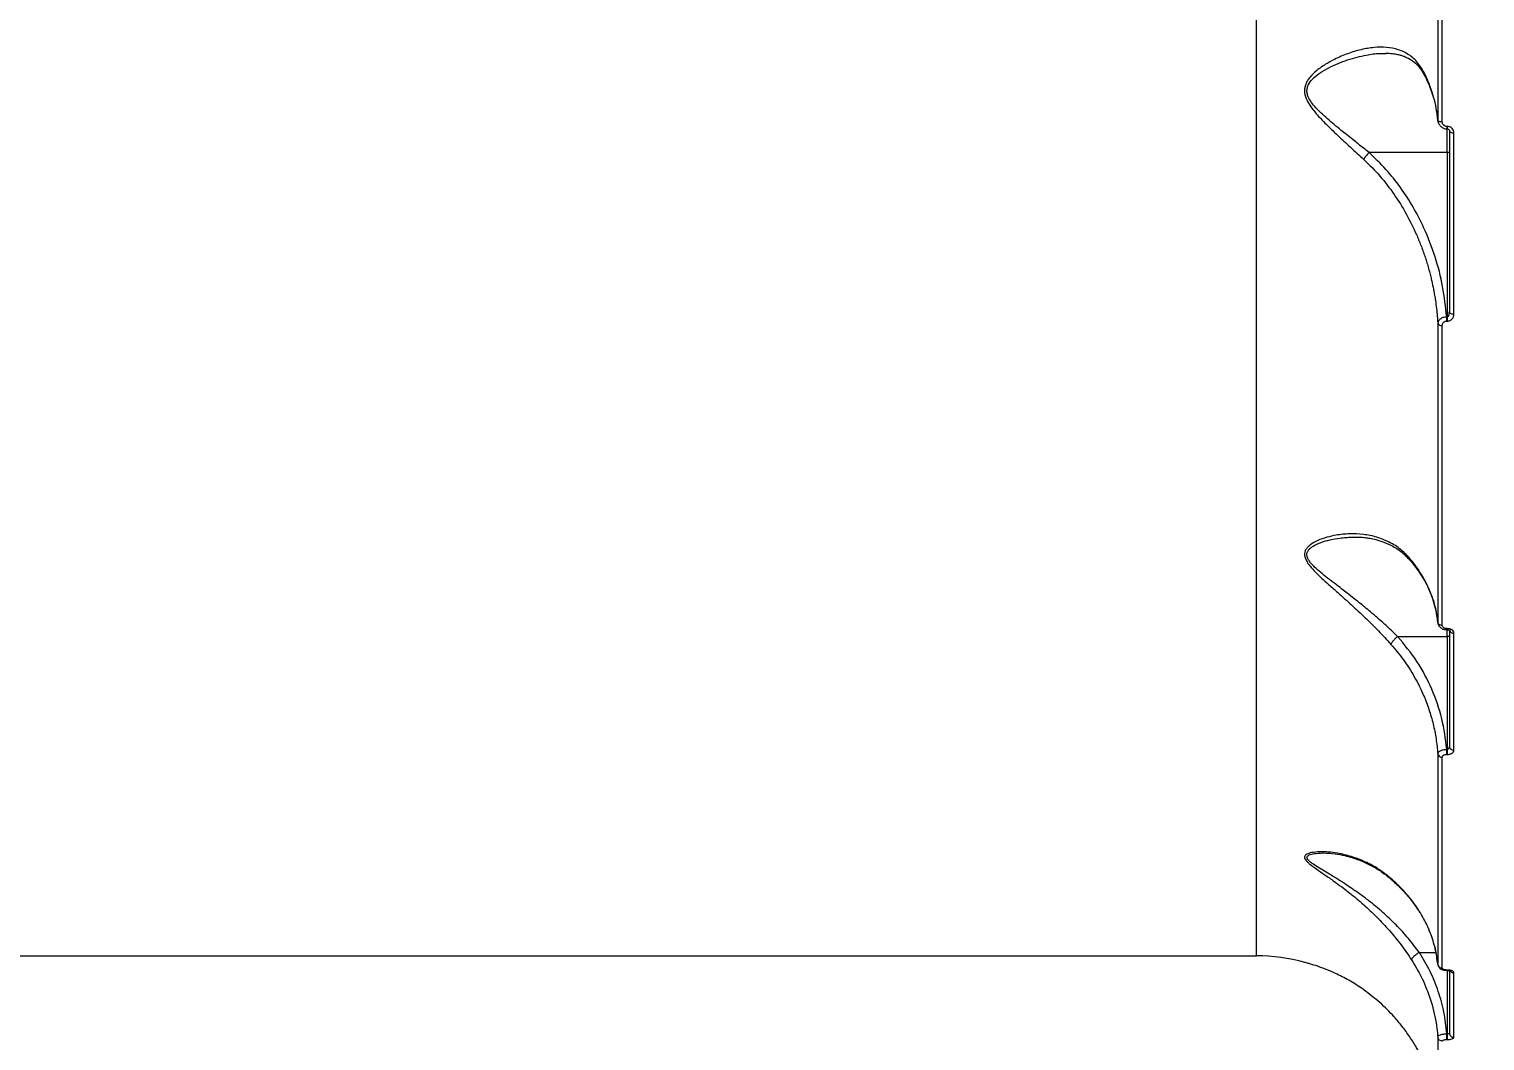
# Model space of a CAD drawing. Header units: millimetres. Extents: x -5609 to 5139, y -3980 to 3221.
# Drawn here: x 959 to 1279.1, y -173.7 to 48.8 of the extents above; entities that cross this region are included whole.
import ezdxf

# ---------------------------------------------------------------- set-up
doc = ezdxf.new("R2010")
doc.units = ezdxf.units.MM
for name, color, linetype in [('DIKOM_ОБЪЕКТ', 7, 'Continuous'), ('DIKOM_РАЗМЕР_ЗОНА', 7, 'Continuous'), ('DIKOM_РАЗМЕР_ОБЪЕКТА', 7, 'Continuous')]:
    doc.layers.add(name, color=color, linetype=linetype)
doc.styles.add('style1', font='arial.ttf', dxfattribs={"width": 0.8})
doc.dimstyles.new('1-50', dxfattribs={"dimtxt": 300, "dimasz": 200, "dimexe": 100, "dimexo": 0, "dimgap": 100, "dimtad": 1, "dimtxsty": 'style1', "dimcen": 200, "dimclrd": 7, "dimclre": 7, "dimclrt": 7, "dimadec": 1, "dimazin": 2, "dimtfac": 1, "dimtmove": 0, "dimatfit": 2, "dimfxl": 0, "dimlwd": 25, "dimlwe": 18, "dimarcsym": 0})

# ---------------------------------------------------------------- blocks, each defined once
blk = doc.blocks.new('A$Cc336a1e3')
at = {"color": 8, "linetype": 'Continuous', "lineweight": 15}
for p, q in [((4049.05, 1117.9), (4049.05, 1438.06)), ((4089.03, 1301.32), (4088.94, 1301.71)), ((4090.97, 1299.77), (4090.97, 1300.3)), ((4091, 1300.3), (4091, 1299.77)), ((4091, 1294.55), (4091, 1299.79)), ((4089.03, 1190.93), (4088.94, 1191.24)), ((4091, 1188.13), (4091, 1189.6)), ((4084.89, 1118.67), (4088.47, 1118.67)), ((4090.92, 1114.71), (4090.92, 1114.79)), ((4091, 1114.79), (4091, 1114.71)), ((4091, 1114.71), (4091, 1100.79))]:
    blk.add_line(p, q, dxfattribs=at)
at = {"color": 7, "linetype": 'Continuous', "lineweight": 15}
for p, q in [((4088.94, 1365.89), (4088.94, 1301.71)), ((4089.94, 1301.27), (4089.94, 1365.59)), ((4077.44, 1316.35), (4077.62, 1316.35)), ((4090.97, 1300.3), (4091, 1300.3)), ((4090.97, 1299.77), (4091, 1299.77)), ((4092.5, 1259.02), (4092.5, 1298.88)), ((4091, 1294.55), (4073.84, 1294.55)), ((4091, 1294.55), (4091, 1258.4)), ((4090.9, 1258.4), (4091, 1258.4)), ((4090.9, 1257.5), (4090.9, 1258.4)), ((4088.94, 1257.07), (4088.94, 1191.24)), ((4089.94, 1190.55), (4089.94, 1256.53)), ((4090.9, 1257.5), (4091, 1257.5)), ((4080.11, 1188.13), (4091, 1188.13)), ((4090.93, 1189.61), (4091.02, 1189.61)), ((4090.95, 1189.87), (4091, 1189.87)), ((4091, 1188.13), (4091, 1163.33)), ((4092.5, 1163.14), (4092.5, 1188.86)), ((4088.94, 1162.34), (4088.94, 1116.05)), ((4090.92, 1163.33), (4091, 1163.33)), ((4090.92, 1162.2), (4091, 1162.2)), ((4089.94, 1115.2), (4089.94, 1161.59)), ((4063.62, 1140.53), (4063.79, 1140.52)), ((3678.95, 1117.9), (4049.05, 1117.9)), ((4088.26, 1119.88), (4089, 1115.67)), ((4091, 1114.79), (4090.92, 1114.79)), ((4090.92, 1114.71), (4091, 1114.71)), ((4092.5, 1099.96), (4092.5, 1114.17)), ((4088.94, 1100.09), (4088.94, 1082.7)), ((4090.95, 1100.79), (4091, 1100.79)), ((4091, 1099.51), (4090.95, 1099.51))]:
    blk.add_line(p, q, dxfattribs=at)
at = {"color": 7, "linetype": 'Continuous', "lineweight": 15, "flags": 128}
for points in [[(4089.94, 1301.27), (4089.75, 1301.28), (4089.57, 1301.3), (4089.41, 1301.34), (4089.26, 1301.4), (4089.13, 1301.46), (4089.04, 1301.54), (4088.97, 1301.62), (4088.94, 1301.71)], [(4091.5, 1299.36), (4091.52, 1299.27), (4091.58, 1299.18), (4091.67, 1299.09), (4091.79, 1299.02), (4091.94, 1298.96), (4092.12, 1298.92), (4092.3, 1298.89), (4092.5, 1298.88)], [(4091.5, 1259.59), (4091.52, 1259.48), (4091.58, 1259.37), (4091.67, 1259.27), (4091.79, 1259.19), (4091.94, 1259.11), (4092.12, 1259.06), (4092.3, 1259.03), (4092.5, 1259.02)]]:
    blk.add_lwpolyline(points, dxfattribs=at)
at = {"color": 7, "linetype": 'Continuous', "lineweight": 15}
for centre, radius, start, end in [((4089.79, 1257.45), 0.928, 204.1043, 279.2898), ((4089.86, 1162.53), 0.937, 191.512, 274.8524), ((4049.05, 1077.9), 40, 74.5981, 90), ((4089.9, 1116.17), 0.968, 187.0369, 272.1523)]:
    blk.add_arc(centre, radius, start, end, dxfattribs=at)
at = {"color": 8, "linetype": 'Continuous', "lineweight": 15}
for centre, radius, start, end in [((4092.4, 1189.8), 0.945, 200.5771, 275.9912), ((4092.48, 1115.18), 1.01, 210.9745, 271.0288)]:
    blk.add_arc(centre, radius, start, end, dxfattribs=at)
at = {"color": 7, "linetype": 'Continuous', "lineweight": 15}
for points, knots in [([(4086.18, 1311.71), (4085.68, 1312.6), (4084.67, 1314.39), (4082.63, 1316.16), (4080.3, 1317.27), (4077.71, 1317.76), (4074.96, 1317.73), (4072.09, 1317.24), (4069.16, 1316.36), (4066.52, 1315.24), (4064.23, 1313.98), (4062.36, 1312.69), (4061.03, 1311.44), (4060.27, 1310.37), (4059.87, 1309.58), (4059.65, 1308.73), (4059.62, 1307.51), (4060.03, 1306.28), (4060.68, 1305.13), (4061.55, 1303.87), (4062.95, 1302.25), (4064.85, 1300.32), (4067.12, 1298.14), (4069.75, 1295.71), (4071.69, 1293.93), (4072.66, 1293.05)], [0, 0, 0, 0, 0.061639, 0.123321, 0.185035, 0.246457, 0.308237, 0.370219, 0.432007, 0.494297, 0.536571, 0.580573, 0.62061, 0.637616, 0.653076, 0.669365, 0.685772, 0.718209, 0.73354, 0.750415, 0.792136, 0.834234, 0.876309, 0.938268, 1, 1, 1, 1]), ([(4077.47, 1316.4), (4077.98, 1316.39), (4078.89, 1316.36), (4080.01, 1316.18), (4080.85, 1315.96), (4081.65, 1315.69), (4082.6, 1315.26), (4083.79, 1314.47), (4085.1, 1313.2), (4085.85, 1311.85), (4086.23, 1311.13)], [0, 0, 0, 0, 0.13573, 0.242867, 0.322304, 0.387607, 0.487896, 0.62631, 0.80416, 1, 1, 1, 1]), ([(4088.94, 1301.71), (4088.85, 1302.55), (4088.65, 1304.25), (4088.06, 1306.77), (4087.27, 1309.27), (4086.55, 1310.89), (4086.18, 1311.71)], [0, 0, 0, 0, 0.248305, 0.498459, 0.749205, 1, 1, 1, 1]), ([(4086.21, 1311.24), (4086.94, 1309.57), (4088.34, 1306.36), (4088.75, 1302.98), (4088.96, 1301.35)], [0, 0, 0, 0, 0.518312, 1, 1, 1, 1]), ([(4088.99, 1301.35), (4089.06, 1301.12), (4089.21, 1300.68), (4089.71, 1300.17), (4090.32, 1299.83), (4090.76, 1299.79), (4090.97, 1299.77)], [0, 0, 0, 0, 0.266294, 0.523473, 0.769563, 1, 1, 1, 1]), ([(4090.97, 1300.3), (4090.9, 1300.3), (4090.76, 1300.31), (4090.56, 1300.37), (4090.38, 1300.47), (4090.18, 1300.63), (4089.98, 1300.9), (4089.95, 1301.15), (4089.94, 1301.27)], [0, 0, 0, 0, 0.124624, 0.250209, 0.374505, 0.500464, 0.749786, 1, 1, 1, 1]), ([(4092.5, 1298.88), (4092.48, 1299.06), (4092.44, 1299.42), (4092.16, 1299.81), (4091.86, 1300.05), (4091.6, 1300.19), (4091.31, 1300.28), (4091.1, 1300.29), (4091, 1300.3)], [0, 0, 0, 0, 0.249963, 0.499189, 0.625257, 0.749476, 0.875093, 1, 1, 1, 1]), ([(4091, 1299.77), (4091.07, 1299.77), (4091.21, 1299.75), (4091.4, 1299.63), (4091.54, 1299.43), (4091.56, 1299.27), (4091.57, 1299.18)], [0, 0, 0, 0, 0.234696, 0.469712, 0.725396, 1, 1, 1, 1]), ([(4091.5, 1299.36), (4091.5, 1292.56), (4091.5, 1278.96), (4091.5, 1266.05), (4091.5, 1259.59)], [0, 0, 0, 0, 0.500001, 1, 1, 1, 1]), ([(4073.84, 1294.55), (4073.72, 1294.43), (4073.48, 1294.18), (4073.15, 1293.78), (4072.86, 1293.39), (4072.72, 1293.16), (4072.66, 1293.05)], [0, 0, 0, 0, 0.245781, 0.50002, 0.754254, 1, 1, 1, 1]), ([(4073.84, 1294.55), (4073.84, 1294.55), (4073.84, 1294.55), (4073.84, 1294.55), (4073.84, 1294.55)], [0, 0, 0, 0, 0.455332, 1, 1, 1, 1]), ([(4090.9, 1258.4), (4090.66, 1260.63), (4090.18, 1265.1), (4088.46, 1271.66), (4086.23, 1277.48), (4083.62, 1282.56), (4080.82, 1286.88), (4077.61, 1290.94), (4075.1, 1293.34), (4073.84, 1294.55)], [0, 0, 0, 0, 0.166477, 0.332315, 0.499127, 0.624996, 0.749823, 0.87439, 1, 1, 1, 1]), ([(4091.5, 1294.71), (4091.49, 1294.69), (4091.48, 1294.65), (4091.36, 1294.6), (4091.2, 1294.56), (4091.07, 1294.55), (4091, 1294.55)], [0, 0, 0, 0, 0.250124, 0.500211, 0.749906, 1, 1, 1, 1]), ([(4072.66, 1293.05), (4073.88, 1291.85), (4076.31, 1289.45), (4079.39, 1285.4), (4082.08, 1281.09), (4083.76, 1277.69), (4084.75, 1275.37), (4085.22, 1274.19), (4085.69, 1272.95), (4086.1, 1271.75), (4086.48, 1270.56), (4086.84, 1269.37), (4087.18, 1268.13), (4087.4, 1267.25), (4087.54, 1266.65), (4087.72, 1265.86), (4087.93, 1264.88), (4088.12, 1263.84), (4088.24, 1263.19), (4088.33, 1262.61), (4088.48, 1261.64), (4088.66, 1260.3), (4088.83, 1258.64), (4088.91, 1257.57), (4088.94, 1257.07)], [0, 0, 0, 0, 0.125029, 0.249268, 0.374004, 0.499921, 0.529832, 0.561444, 0.594766, 0.628576, 0.656189, 0.687219, 0.721671, 0.75181, 0.755283, 0.767391, 0.812288, 0.830252, 0.846629, 0.861418, 0.874617, 0.92025, 0.96205, 1, 1, 1, 1]), ([(4090.9, 1258.4), (4090.76, 1258.39), (4090.48, 1258.36), (4090.08, 1258.26), (4089.73, 1258.12), (4089.36, 1257.88), (4089.03, 1257.53), (4088.97, 1257.22), (4088.94, 1257.07)], [0, 0, 0, 0, 0.135635, 0.268339, 0.39894, 0.52584, 0.767692, 1, 1, 1, 1]), ([(4091, 1258.4), (4091.02, 1258.4), (4091.07, 1258.4), (4091.18, 1258.46), (4091.31, 1258.63), (4091.47, 1259.01), (4091.49, 1259.36), (4091.5, 1259.59)], [0, 0, 0, 0, 0.051562, 0.108547, 0.250746, 0.500484, 1, 1, 1, 1]), ([(4091, 1257.5), (4091.11, 1257.5), (4091.33, 1257.52), (4091.64, 1257.63), (4091.91, 1257.79), (4092.2, 1258.06), (4092.45, 1258.48), (4092.48, 1258.84), (4092.5, 1259.02)], [0, 0, 0, 0, 0.126102, 0.2506, 0.373389, 0.501519, 0.750989, 1, 1, 1, 1]), ([(4091, 1258.4), (4091, 1258.32), (4091, 1258.17), (4091, 1257.93), (4091, 1257.7), (4091, 1257.56), (4091, 1257.5)], [0, 0, 0, 0, 0.246496, 0.499998, 0.75348, 1, 1, 1, 1]), ([(4089.94, 1256.53), (4089.95, 1256.64), (4089.97, 1256.87), (4090.13, 1257.14), (4090.32, 1257.31), (4090.49, 1257.41), (4090.69, 1257.48), (4090.83, 1257.49), (4090.9, 1257.5)], [0, 0, 0, 0, 0.248796, 0.498303, 0.62645, 0.749259, 0.875385, 1, 1, 1, 1]), ([(4083.18, 1204.87), (4082.43, 1205.68), (4080.93, 1207.32), (4078.31, 1208.96), (4075.52, 1210.06), (4072.59, 1210.65), (4069.58, 1210.78), (4066.88, 1210.51), (4064.51, 1209.98), (4062.58, 1209.3), (4061.18, 1208.54), (4060.37, 1207.85), (4059.94, 1207.31), (4059.67, 1206.7), (4059.59, 1205.78), (4059.99, 1204.79), (4060.65, 1203.84), (4061.54, 1202.77), (4062.98, 1201.35), (4064.93, 1199.59), (4067.27, 1197.51), (4069.97, 1195.1), (4072.97, 1192.28), (4075.9, 1189.38), (4077.72, 1187.4), (4078.63, 1186.41)], [0, 0, 0, 0, 0.061596, 0.12311, 0.184721, 0.246759, 0.308515, 0.370709, 0.412988, 0.456994, 0.496965, 0.513878, 0.529199, 0.545483, 0.561961, 0.594426, 0.609744, 0.626661, 0.668402, 0.71054, 0.752612, 0.814578, 0.876385, 0.938485, 1, 1, 1, 1]), ([(4070.7, 1209.99), (4071.08, 1209.98), (4071.79, 1209.98), (4072.87, 1209.92), (4074.1, 1209.73), (4075.51, 1209.41), (4077.23, 1208.88), (4079.23, 1207.95), (4081.36, 1206.55), (4082.65, 1205.1), (4083.31, 1204.36)], [0, 0, 0, 0, 0.093328, 0.175703, 0.249368, 0.343893, 0.468845, 0.622497, 0.805976, 1, 1, 1, 1]), ([(4088.94, 1191.24), (4088.88, 1191.74), (4088.74, 1192.94), (4088.34, 1194.84), (4087.78, 1196.69), (4087.12, 1198.38), (4086.44, 1199.85), (4085.66, 1201.28), (4084.85, 1202.58), (4084.03, 1203.77), (4083.45, 1204.51), (4083.18, 1204.87)], [0, 0, 0, 0, 0.10579, 0.249499, 0.398111, 0.500859, 0.614749, 0.721603, 0.821435, 0.914228, 1, 1, 1, 1]), ([(4083.25, 1204.47), (4084.04, 1203.41), (4085.62, 1201.31), (4087.31, 1197.92), (4088.53, 1194.41), (4088.84, 1192), (4089, 1190.81)], [0, 0, 0, 0, 0.250188, 0.499564, 0.750813, 1, 1, 1, 1]), ([(4089.94, 1190.55), (4089.82, 1190.56), (4089.57, 1190.58), (4089.24, 1190.74), (4089.01, 1190.97), (4088.96, 1191.15), (4088.94, 1191.24)], [0, 0, 0, 0, 0.241072, 0.500003, 0.758934, 1, 1, 1, 1]), ([(4088.99, 1190.94), (4089.05, 1190.78), (4089.18, 1190.42), (4089.62, 1189.99), (4090.23, 1189.68), (4090.7, 1189.63), (4090.95, 1189.61)], [0, 0, 0, 0, 0.216136, 0.458258, 0.720769, 1, 1, 1, 1]), ([(4080.11, 1188.13), (4080, 1188.04), (4079.73, 1187.81), (4079.29, 1187.38), (4078.94, 1186.96), (4078.72, 1186.63), (4078.66, 1186.49), (4078.63, 1186.41)], [0, 0, 0, 0, 0.165813, 0.393373, 0.678376, 0.836938, 1, 1, 1, 1]), ([(4080.11, 1188.13), (4080.11, 1188.13), (4080.11, 1188.13), (4080.11, 1188.13), (4080.11, 1188.13), (4080.11, 1188.13)], [0, 0, 0, 0, 0.537939, 0.7896, 1, 1, 1, 1]), ([(4090.92, 1163.33), (4090.63, 1165.59), (4090.06, 1170.11), (4087.77, 1176.61), (4084.57, 1182.76), (4081.6, 1186.34), (4080.11, 1188.13)], [0, 0, 0, 0, 0.249778, 0.499781, 0.750116, 1, 1, 1, 1]), ([(4090.95, 1189.87), (4090.81, 1189.88), (4090.55, 1189.91), (4090.22, 1190.06), (4089.99, 1190.29), (4089.96, 1190.46), (4089.94, 1190.55)], [0, 0, 0, 0, 0.249591, 0.499402, 0.749502, 1, 1, 1, 1]), ([(4092.5, 1188.86), (4092.48, 1188.99), (4092.43, 1189.26), (4092.09, 1189.59), (4091.59, 1189.83), (4091.2, 1189.86), (4091, 1189.87)], [0, 0, 0, 0, 0.250012, 0.499809, 0.749432, 1, 1, 1, 1]), ([(4091, 1189.61), (4091.06, 1189.61), (4091.18, 1189.61), (4091.32, 1189.58), (4091.42, 1189.54), (4091.51, 1189.5), (4091.54, 1189.46), (4091.53, 1189.47), (4091.53, 1189.47)], [0, 0, 0, 0, 0.184137, 0.35369, 0.510583, 0.655671, 0.918521, 1, 1, 1, 1]), ([(4091.5, 1188.29), (4091.49, 1188.27), (4091.48, 1188.23), (4091.36, 1188.18), (4091.2, 1188.14), (4091.07, 1188.14), (4091, 1188.13)], [0, 0, 0, 0, 0.249946, 0.500087, 0.74993, 1, 1, 1, 1]), ([(4091.5, 1189.6), (4091.5, 1185.14), (4091.5, 1176.21), (4091.5, 1168.03), (4091.5, 1163.94)], [0, 0, 0, 0, 0.500003, 1, 1, 1, 1]), ([(4078.63, 1186.41), (4079.58, 1185.3), (4081.48, 1183.05), (4083.88, 1179.26), (4085.72, 1175.58), (4087.05, 1172.07), (4087.96, 1168.88), (4088.62, 1165.63), (4088.84, 1163.44), (4088.94, 1162.34)], [0, 0, 0, 0, 0.162668, 0.327225, 0.500005, 0.624581, 0.750027, 0.874633, 1, 1, 1, 1]), ([(4088.94, 1162.34), (4088.97, 1162.46), (4089.03, 1162.7), (4089.48, 1163.02), (4090.13, 1163.26), (4090.66, 1163.31), (4090.92, 1163.33)], [0, 0, 0, 0, 0.245903, 0.494575, 0.746279, 1, 1, 1, 1]), ([(4089.94, 1161.59), (4089.95, 1161.67), (4089.98, 1161.83), (4090.17, 1162), (4090.36, 1162.1), (4090.53, 1162.16), (4090.72, 1162.19), (4090.85, 1162.2), (4090.92, 1162.2)], [0, 0, 0, 0, 0.24977, 0.499032, 0.624615, 0.749217, 0.874501, 1, 1, 1, 1]), ([(4090.92, 1162.2), (4090.92, 1162.27), (4090.92, 1162.41), (4090.92, 1162.7), (4090.92, 1163.03), (4090.92, 1163.23), (4090.92, 1163.33)], [0, 0, 0, 0, 0.243605, 0.499968, 0.756349, 1, 1, 1, 1]), ([(4091, 1163.33), (4091.04, 1163.33), (4091.12, 1163.34), (4091.22, 1163.39), (4091.31, 1163.46), (4091.41, 1163.57), (4091.48, 1163.73), (4091.49, 1163.87), (4091.5, 1163.94)], [0, 0, 0, 0, 0.121916, 0.251132, 0.368761, 0.500937, 0.750279, 1, 1, 1, 1]), ([(4091, 1163.33), (4091, 1163.23), (4091, 1163.03), (4091, 1162.7), (4091, 1162.41), (4091, 1162.27), (4091, 1162.2)], [0, 0, 0, 0, 0.243651, 0.500032, 0.756395, 1, 1, 1, 1]), ([(4091, 1162.2), (4091.1, 1162.21), (4091.3, 1162.21), (4091.59, 1162.27), (4091.86, 1162.36), (4092.15, 1162.52), (4092.44, 1162.78), (4092.48, 1163.02), (4092.5, 1163.14)], [0, 0, 0, 0, 0.125387, 0.251051, 0.375639, 0.501333, 0.750517, 1, 1, 1, 1]), ([(4091.5, 1163.94), (4091.51, 1163.84), (4091.53, 1163.69), (4091.66, 1163.5), (4091.79, 1163.37), (4091.95, 1163.27), (4092.18, 1163.17), (4092.37, 1163.15), (4092.5, 1163.14)], [0, 0, 0, 0, 0.239423, 0.36833, 0.500018, 0.631617, 0.760582, 1, 1, 1, 1]), ([(4078.63, 1134.94), (4077.72, 1135.66), (4075.89, 1137.11), (4072.95, 1138.66), (4069.94, 1139.81), (4067.23, 1140.45), (4064.87, 1140.75), (4062.91, 1140.81), (4061.47, 1140.68), (4060.59, 1140.46), (4060.11, 1140.26), (4059.76, 1140), (4059.61, 1139.67), (4059.69, 1139.28), (4059.98, 1138.85), (4060.42, 1138.4), (4061.26, 1137.7), (4062.67, 1136.71), (4064.6, 1135.39), (4066.93, 1133.75), (4069.62, 1131.73), (4072.62, 1129.22), (4075.55, 1126.48), (4078.33, 1123.5), (4080.94, 1120.32), (4082.43, 1118.12), (4083.18, 1117.02)], [0, 0, 0, 0, 0.061744, 0.123996, 0.185949, 0.248282, 0.290634, 0.333018, 0.374914, 0.391843, 0.407171, 0.423465, 0.439721, 0.4561, 0.472421, 0.487707, 0.504586, 0.546284, 0.588343, 0.630391, 0.692255, 0.753916, 0.815877, 0.877264, 0.938821, 1, 1, 1, 1]), ([(4063.81, 1140.53), (4064.67, 1140.49), (4066.22, 1140.42), (4068.34, 1140), (4069.94, 1139.57), (4071.31, 1139.11), (4072.76, 1138.53), (4074.55, 1137.66), (4076.65, 1136.42), (4078.07, 1135.25), (4078.8, 1134.65)], [0, 0, 0, 0, 0.171749, 0.310635, 0.415577, 0.489803, 0.577799, 0.695403, 0.842908, 1, 1, 1, 1]), ([(4088.94, 1116.05), (4088.79, 1117.2), (4088.47, 1119.53), (4087.39, 1122.9), (4085.87, 1126.21), (4083.88, 1129.33), (4081.48, 1132.3), (4079.58, 1134.06), (4078.63, 1134.94)], [0, 0, 0, 0, 0.167097, 0.338453, 0.499947, 0.672886, 0.83744, 1, 1, 1, 1]), ([(4078.69, 1134.76), (4079.37, 1134.14), (4080.86, 1132.79), (4082.92, 1130.49), (4084.11, 1128.76), (4084.72, 1127.86)], [0, 0, 0, 0, 0.291728, 0.634589, 1, 1, 1, 1]), ([(4084.88, 1118.67), (4084.65, 1118.54), (4084.31, 1118.34), (4083.96, 1117.99), (4083.67, 1117.91), (4083.66, 1117.77), (4083.66, 1117.77), (4083.66, 1117.77), (4083.66, 1117.77), (4083.66, 1117.77), (4083.64, 1117.75), (4083.56, 1117.67), (4083.41, 1117.5), (4083.22, 1117.25), (4083.19, 1117.1), (4083.18, 1117.02)], [0, 0, 0, 0, 0.241782, 0.370048, 0.499577, 0.499581, 0.499659, 0.499759, 0.500227, 0.501787, 0.508091, 0.533055, 0.631947, 0.792163, 1, 1, 1, 1]), ([(4084.89, 1118.67), (4084.88, 1118.67), (4084.88, 1118.67), (4084.88, 1118.67), (4084.88, 1118.67)], [0, 0, 0, 0, 0.54257, 1, 1, 1, 1]), ([(4090.95, 1100.79), (4090.77, 1102.36), (4090.42, 1105.5), (4089.14, 1110.1), (4087.36, 1114.54), (4085.71, 1117.3), (4084.89, 1118.67)], [0, 0, 0, 0, 0.249972, 0.499143, 0.75042, 1, 1, 1, 1]), ([(4072.66, 1110.45), (4071.69, 1111.09), (4069.75, 1112.39), (4067.13, 1113.75), (4064.85, 1114.75), (4062.96, 1115.47), (4061.56, 1115.93), (4060.69, 1116.19), (4060.2, 1116.33), (4059.84, 1116.42), (4059.65, 1116.47), (4059.67, 1116.47), (4059.67, 1116.47)], [0, 0, 0, 0, 0.192712, 0.385145, 0.515341, 0.646521, 0.776989, 0.828831, 0.876001, 0.926268, 0.977129, 1, 1, 1, 1]), ([(4083.18, 1117.02), (4083.89, 1115.83), (4085.46, 1113.23), (4086.84, 1109.85), (4087.78, 1106.85), (4088.34, 1104.56), (4088.74, 1102.21), (4088.88, 1100.72), (4088.94, 1100.09)], [0, 0, 0, 0, 0.228247, 0.500767, 0.602738, 0.750009, 0.894044, 1, 1, 1, 1]), ([(4088.99, 1115.83), (4089.02, 1115.75), (4089.07, 1115.59), (4089.27, 1115.29), (4089.64, 1114.98), (4090.24, 1114.75), (4090.69, 1114.72), (4090.92, 1114.71)], [0, 0, 0, 0, 0.107584, 0.222297, 0.467746, 0.72819, 1, 1, 1, 1]), ([(4090.92, 1114.79), (4090.85, 1114.79), (4090.72, 1114.8), (4090.53, 1114.82), (4090.36, 1114.86), (4090.17, 1114.93), (4089.98, 1115.05), (4089.95, 1115.15), (4089.94, 1115.2)], [0, 0, 0, 0, 0.125349, 0.250305, 0.374998, 0.500359, 0.749664, 1, 1, 1, 1]), ([(4092.5, 1114.17), (4092.48, 1114.25), (4092.44, 1114.41), (4092.15, 1114.58), (4091.85, 1114.69), (4091.59, 1114.75), (4091.3, 1114.79), (4091.1, 1114.79), (4091, 1114.79)], [0, 0, 0, 0, 0.250023, 0.499147, 0.624952, 0.749431, 0.874968, 1, 1, 1, 1]), ([(4091, 1114.71), (4091.06, 1114.71), (4091.17, 1114.71), (4091.34, 1114.69), (4091.48, 1114.67), (4091.57, 1114.65), (4091.61, 1114.64), (4091.61, 1114.66), (4091.61, 1114.66)], [0, 0, 0, 0, 0.169668, 0.351073, 0.543831, 0.748687, 0.965722, 1, 1, 1, 1]), ([(4091.5, 1114.66), (4091.5, 1112.22), (4091.5, 1107.19), (4091.5, 1103.05), (4091.5, 1100.92)], [0, 0, 0, 0, 0.485622, 1, 1, 1, 1]), ([(4088.94, 1082.7), (4088.89, 1083.3), (4088.76, 1084.59), (4088.52, 1086.08), (4088.29, 1087.21), (4088.11, 1087.99), (4087.89, 1088.87), (4087.68, 1089.63), (4087.54, 1090.11), (4087.48, 1090.28), (4087.34, 1090.74), (4087.08, 1091.53), (4086.68, 1092.62), (4086.27, 1093.64), (4085.82, 1094.67), (4085.33, 1095.71), (4084.8, 1096.73), (4083.99, 1098.21), (4082.81, 1100.11), (4081.16, 1102.39), (4079.03, 1104.92), (4076.3, 1107.68), (4073.87, 1109.52), (4072.66, 1110.45)], [0, 0, 0, 0, 0.058273, 0.125154, 0.145554, 0.169509, 0.201396, 0.232652, 0.244691, 0.24911, 0.249704, 0.290639, 0.327345, 0.359833, 0.394048, 0.431559, 0.466964, 0.500269, 0.586147, 0.669403, 0.751237, 0.87543, 1, 1, 1, 1]), ([(4088.94, 1100.09), (4088.97, 1100.17), (4089.03, 1100.34), (4089.5, 1100.57), (4090.16, 1100.74), (4090.68, 1100.77), (4090.95, 1100.79)], [0, 0, 0, 0, 0.250412, 0.500474, 0.750246, 1, 1, 1, 1]), ([(4088.94, 1100.09), (4088.96, 1099.98), (4089.01, 1099.74), (4089.24, 1099.44), (4089.57, 1099.24), (4089.82, 1099.22), (4089.94, 1099.21)], [0, 0, 0, 0, 0.241036, 0.499982, 0.758926, 1, 1, 1, 1]), ([(4089.94, 1099.21), (4089.96, 1099.25), (4089.99, 1099.32), (4090.22, 1099.42), (4090.55, 1099.49), (4090.81, 1099.5), (4090.95, 1099.51)], [0, 0, 0, 0, 0.250533, 0.500658, 0.750418, 1, 1, 1, 1]), ([(4090.95, 1099.51), (4090.95, 1099.56), (4090.95, 1099.64), (4090.95, 1099.83), (4090.95, 1100.01), (4090.95, 1100.21), (4090.95, 1100.47), (4090.95, 1100.67), (4090.95, 1100.79)], [0, 0, 0, 0, 0.238998, 0.368103, 0.499989, 0.63193, 0.760973, 1, 1, 1, 1]), ([(4091, 1100.79), (4091.06, 1100.79), (4091.16, 1100.8), (4091.28, 1100.81), (4091.37, 1100.83), (4091.44, 1100.85), (4091.49, 1100.88), (4091.5, 1100.91), (4091.5, 1100.92)], [0, 0, 0, 0, 0.240145, 0.367848, 0.500208, 0.687722, 0.828655, 1, 1, 1, 1]), ([(4091, 1100.79), (4091, 1100.67), (4091, 1100.47), (4091, 1100.21), (4091, 1100.01), (4091, 1099.83), (4091, 1099.64), (4091, 1099.56), (4091, 1099.51)], [0, 0, 0, 0, 0.239027, 0.36807, 0.500011, 0.631897, 0.761002, 1, 1, 1, 1]), ([(4091, 1099.51), (4091.2, 1099.51), (4091.59, 1099.53), (4092.09, 1099.63), (4092.43, 1099.78), (4092.48, 1099.9), (4092.5, 1099.96)], [0, 0, 0, 0, 0.250577, 0.500226, 0.749976, 1, 1, 1, 1]), ([(4091.5, 1100.92), (4091.51, 1100.8), (4091.53, 1100.61), (4091.66, 1100.39), (4091.79, 1100.24), (4091.95, 1100.12), (4092.18, 1100), (4092.37, 1099.98), (4092.5, 1099.96)], [0, 0, 0, 0, 0.239494, 0.36837, 0.500041, 0.631653, 0.760597, 1, 1, 1, 1])]:
    blk.add_open_spline(points, degree=3, knots=knots, dxfattribs=at)
at = {"color": 8, "linetype": 'Continuous', "lineweight": 15}
for points, knots in [([(4073.84, 1294.55), (4073.44, 1294.87), (4072.65, 1295.5), (4071.48, 1296.42), (4070.22, 1297.42), (4068.97, 1298.41), (4067.58, 1299.53), (4066.17, 1300.69), (4064.66, 1301.97), (4063.21, 1303.28), (4061.96, 1304.56), (4060.98, 1305.79), (4060.4, 1306.85), (4060.16, 1307.81), (4060.18, 1308.63), (4060.51, 1309.66), (4061.45, 1310.9), (4063.06, 1312.15), (4065.01, 1313.26), (4067.04, 1314.19), (4069.13, 1314.96), (4071.19, 1315.57), (4073.59, 1316.08), (4075.68, 1316.41), (4077.04, 1316.36), (4077.44, 1316.35)], [0, 0, 0, 0, 0.03478, 0.06924, 0.100825, 0.142645, 0.175997, 0.22026, 0.264595, 0.308537, 0.352149, 0.385606, 0.416716, 0.437728, 0.458725, 0.479757, 0.522719, 0.579921, 0.638505, 0.698642, 0.756367, 0.817975, 0.875067, 0.963364, 1, 1, 1, 1]), ([(4086.24, 1311.18), (4086.21, 1311.28), (4086.15, 1311.44), (4086.17, 1311.64), (4086.18, 1311.71)], [0, 0, 0, 0, 0.634931, 1, 1, 1, 1]), ([(4080.11, 1188.13), (4079.16, 1189.04), (4077.24, 1190.88), (4074.79, 1193.01), (4072.92, 1194.56), (4071.71, 1195.55), (4070.41, 1196.58), (4069.13, 1197.58), (4067.72, 1198.68), (4066.27, 1199.79), (4064.72, 1200.98), (4063.22, 1202.18), (4062.04, 1203.2), (4061.23, 1204.04), (4060.71, 1204.67), (4060.33, 1205.31), (4060.14, 1205.97), (4060.2, 1206.59), (4060.49, 1207.12), (4060.94, 1207.6), (4061.82, 1208.23), (4063.29, 1208.87), (4065.31, 1209.44), (4066.92, 1209.72), (4068.09, 1209.85), (4068.87, 1209.92), (4069.67, 1209.97), (4070.28, 1209.98), (4070.59, 1209.99), (4070.67, 1209.98), (4070.7, 1209.98)], [0, 0, 0, 0, 0.090481, 0.182034, 0.218117, 0.25391, 0.287831, 0.330264, 0.364372, 0.410188, 0.45613, 0.501664, 0.546834, 0.570675, 0.591675, 0.613728, 0.635451, 0.657285, 0.679121, 0.69995, 0.723568, 0.782532, 0.843542, 0.905927, 0.92333, 0.944849, 0.973399, 0.992425, 0.997391, 1, 1, 1, 1]), ([(4083.32, 1204.4), (4083.31, 1204.41), (4083.2, 1204.52), (4083.19, 1204.7), (4083.18, 1204.87)], [0, 0, 0, 0, 0.101885, 1, 1, 1, 1]), ([(4090.95, 1189.62), (4090.95, 1189.62), (4090.95, 1189.62), (4090.95, 1189.68), (4090.95, 1189.8), (4090.95, 1189.87)], [0, 0, 0, 0, 0.202604, 0.482282, 1, 1, 1, 1]), ([(4091, 1189.87), (4091, 1189.8), (4091, 1189.68), (4091, 1189.62), (4091, 1189.62), (4091, 1189.62)], [0, 0, 0, 0, 0.506712, 0.780446, 1, 1, 1, 1]), ([(4084.88, 1118.67), (4084.1, 1119.7), (4082.52, 1121.77), (4079.79, 1124.73), (4076.87, 1127.5), (4074.49, 1129.47), (4072.77, 1130.79), (4071.72, 1131.56), (4070.74, 1132.25), (4069.65, 1133), (4068.59, 1133.7), (4067.29, 1134.54), (4065.92, 1135.38), (4064.38, 1136.31), (4062.9, 1137.19), (4061.77, 1137.9), (4061, 1138.45), (4060.53, 1138.86), (4060.22, 1139.24), (4060.14, 1139.59), (4060.3, 1139.89), (4060.66, 1140.11), (4061.17, 1140.28), (4062.1, 1140.47), (4062.98, 1140.5), (4063.62, 1140.53)], [0, 0, 0, 0, 0.092582, 0.186462, 0.280507, 0.375626, 0.406547, 0.437534, 0.470306, 0.494833, 0.535951, 0.565033, 0.612642, 0.660309, 0.707508, 0.754363, 0.778133, 0.80061, 0.823435, 0.846046, 0.868548, 0.891473, 0.913319, 0.93811, 1, 1, 1, 1]), ([(4078.81, 1134.68), (4078.79, 1134.69), (4078.7, 1134.75), (4078.66, 1134.86), (4078.63, 1134.94)], [0, 0, 0, 0, 0.256611, 1, 1, 1, 1])]:
    blk.add_open_spline(points, degree=3, knots=knots, dxfattribs=at)
blk = doc.blocks.new('*D2')
at = {"layer": 'Defpoints', "color": 0, "transparency": 16777216}
for p in [(-5158.5, 3221.44), (639.33, 3221.44), (2080.28, -2772.9)]:
    blk.add_point(p, dxfattribs=at)
at = {"layer": 'DIKOM_РАЗМЕР_ЗОНА', "color": 7, "lineweight": 18, "transparency": 16777216}
for p, q in [((639.33, 3221.44), (-5258.5, 3221.44)), ((2080.28, -2772.9), (-5258.5, -2772.9))]:
    blk.add_line(p, q, dxfattribs=at)
at = {"layer": 'DIKOM_РАЗМЕР_ЗОНА', "color": 7, "lineweight": 25, "transparency": 16777216}
blk.add_line((-5158.5, -2572.9), (-5158.5, 3021.44), dxfattribs=at)
at = {"layer": 'DIKOM_РАЗМЕР_ЗОНА', "color": 7, "transparency": 16777216}
for points in [[(-5191.83, 3021.44), (-5125.17, 3021.44), (-5158.5, 3221.44)], [(-5191.83, -2572.9), (-5125.17, -2572.9), (-5158.5, -2772.9)]]:
    blk.add_solid(points, dxfattribs=at)
at = {"layer": 'DIKOM_РАЗМЕР_ЗОНА', "color": 7, "transparency": 16777216, "insert": (-5411.67, 224.27), "char_height": 300, "attachment_point": 5, "rotation": 90, "style": 'style1'}
blk.add_mtext('6000', dxfattribs=at)
blk = doc.blocks.new('*D3')
at = {"layer": 'Defpoints', "color": 0, "transparency": 16777216}
for p in [(3639.92, 380.08), (-2820.17, -123), (3639.92, -3311)]:
    blk.add_point(p, dxfattribs=at)
at = {"layer": 'DIKOM_РАЗМЕР_ОБЪЕКТА', "color": 7, "lineweight": 18, "transparency": 16777216}
for p, q in [((3639.92, 380.08), (3639.92, -3411)), ((-2820.17, -123), (-2820.17, -3411))]:
    blk.add_line(p, q, dxfattribs=at)
at = {"layer": 'DIKOM_РАЗМЕР_ОБЪЕКТА', "color": 7, "lineweight": 25, "transparency": 16777216}
blk.add_line((-2620.17, -3311), (3439.92, -3311), dxfattribs=at)
at = {"layer": 'DIKOM_РАЗМЕР_ОБЪЕКТА', "color": 7, "transparency": 16777216}
for points in [[(-2620.17, -3277.67), (-2620.17, -3344.33), (-2820.17, -3311)], [(3439.92, -3277.67), (3439.92, -3344.33), (3639.92, -3311)]]:
    blk.add_solid(points, dxfattribs=at)
at = {"layer": 'DIKOM_РАЗМЕР_ОБЪЕКТА', "color": 7, "transparency": 16777216, "insert": (300, -3057.83), "char_height": 300, "attachment_point": 5, "style": 'style1'}
blk.add_mtext('6450', dxfattribs=at)

msp = doc.modelspace()

# ---------------------------------------------------------------- block references
at = {"layer": 'DIKOM_ОБЪЕКТ'}
msp.add_blockref('A$Cc336a1e3', (-2820.166, -1272.903), dxfattribs=at)

# ---------------------------------------------------------------- dimensions: what is measured, and where the dimension line sits
at = {"layer": 'DIKOM_РАЗМЕР_ЗОНА'}
dim = msp.add_linear_dim(base=(-5158.5, 3221.444), p1=(2080.276, -2772.903), p2=(639.334, 3221.444), angle=90, text='6000', dimstyle='1-50', dxfattribs=at)
dim.commit()
dim.dimension.update_dxf_attribs({"geometry": '*D2', "text_midpoint": (-5158.5, 224.27), "dimtype": 160})
at = {"layer": 'DIKOM_РАЗМЕР_ОБЪЕКТА'}
dim = msp.add_linear_dim(base=(3639.915, -3311), p1=(-2820.166, -123), p2=(3639.915, 380.085), text='6450', dimstyle='1-50', dxfattribs=at)
dim.commit()
dim.dimension.update_dxf_attribs({"geometry": '*D3', "text_midpoint": (300, -3311), "dimtype": 160})

doc.saveas('drawing.dxf')
